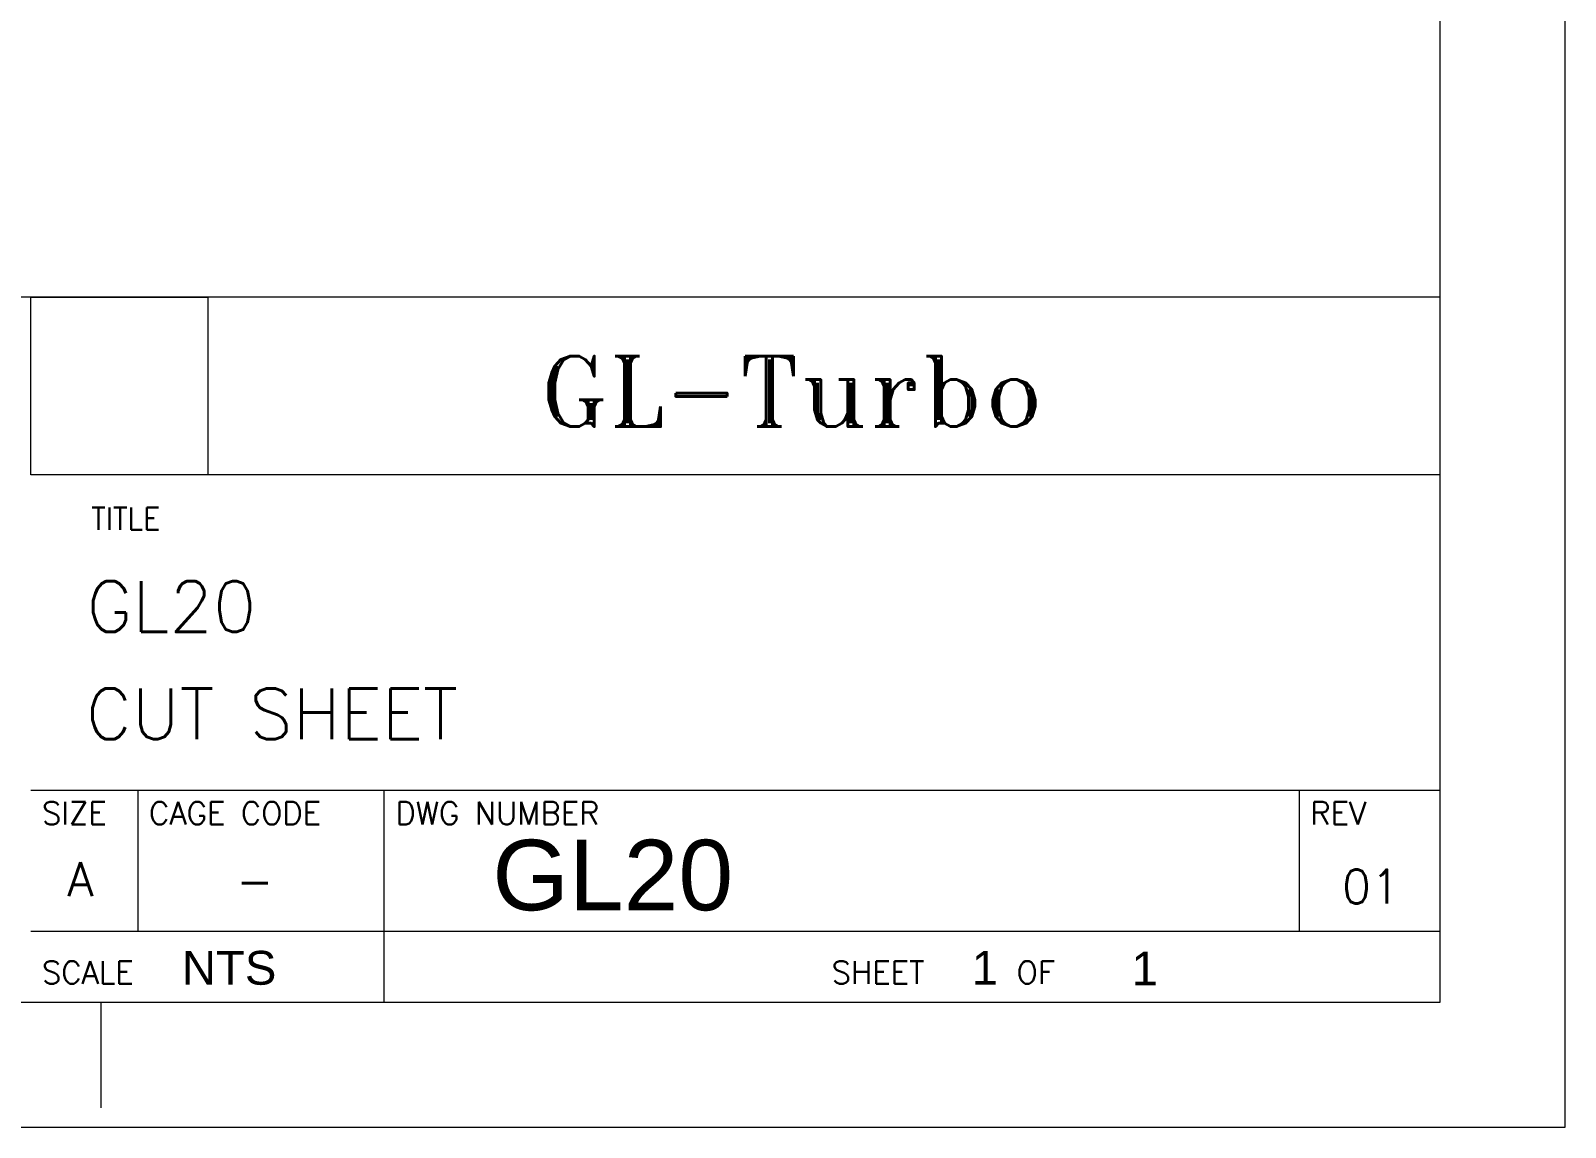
# Model space of a CAD drawing. Header units: inches. Extents: x 0 to 31702, y 0 to 24154.
# Drawn here: x 23483 to 31702, y 0 to 5873 of the extents above; entities that cross this region are included whole.
import ezdxf
from ezdxf.enums import TextEntityAlignment as Align

# ---------------------------------------------------------------- set-up
doc = ezdxf.new("R2010")
doc.units = ezdxf.units.IN
doc.header["$MEASUREMENT"] = 0
doc.layers.add('Title Block', color=7, linetype='Continuous', lineweight=5)
doc.styles.add('ACANSTS', font='romans.shx', dxfattribs={"height": 1})
doc.styles.add('Roman', font='arial.ttf')
doc.styles.add('ROMANS', font='romant.shx', dxfattribs={"height": 3.5})

# ---------------------------------------------------------------- blocks, each defined once
blk = doc.blocks.new('LONE STAR BLOWER TITLE BLOCK (SIZE A)')
at = {"lineweight": 15}
for p, q in [((17.5, 2.6037), (17.5, 3.3125)), ((17.5, 3.3125), (18.2088, 3.3125)), ((18.2088, 2.6037), (18.2088, 3.3125)), ((18.2088, 2.6037), (17.5, 2.6037))]:
    blk.add_line(p, q, dxfattribs=at)
at = {"layer": 'Title Block', "lineweight": 15}
for p, q in [((23.625, 0), (23.625, 18)), ((23.125, 0.5), (23.125, 17.5)), ((23.125, 3.3125), (8.0867, 3.3125)), ((23.125, 3.3125), (9.0934, 3.3125)), ((23.125, 0.5), (23.125, 3.3125)), ((23.125, 2.6037), (17.5, 2.6037)), ((23.125, 1.3438), (17.5, 1.3438)), ((17.9275, 1.3438), (17.9275, 0.7813)), ((18.9092, 1.3438), (18.9092, 0.5)), ((22.5625, 1.3438), (22.5625, 0.7813)), ((23.125, 0.7813), (17.5, 0.7813)), ((0.5, 0.5), (23.125, 0.5)), ((15.025, 0.5), (23.125, 0.5)), ((17.7812, 0.0781), (17.7812, 0.5)), ((0, 0), (23.625, 0))]:
    blk.add_line(p, q, dxfattribs=at)
at = {"layer": 'Title Block', "lineweight": 15, "style": 'ACANSTS', "width": 0.942857}
blk.add_text('TITLE', height=0.09, dxfattribs=at).set_placement((17.7413, 2.384))
at = {"layer": 'Title Block', "lineweight": 15, "style": 'ACANSTS'}
for s, height, p in [('SIZE', 0.09, (17.545, 1.2088)), ('CAGE CODE', 0.09, (17.9725, 1.2088)), ('DWG NUMBER', 0.09, (18.9563, 1.2088)), ('REV', 0.09, (22.6075, 1.2088)), ('A', 0.135, (17.6466, 0.9229))]:
    blk.add_text(s, height=height, dxfattribs=at).set_placement(p)
for s, p in [('SCALE', (17.545, 0.6181)), ('SHEET     OF', (20.6971, 0.6181))]:
    blk.add_text(s, height=0.09, dxfattribs=at).set_placement(p, align=Align.MIDDLE_LEFT)
at = {"layer": 'Title Block', "lineweight": 15, "insert": (19.532, 3.0779), "char_height": 3.9375, "width": 5.334616, "attachment_point": 1, "style": 'ROMANS'}
blk.add_mtext('{\\H0.07143x;GL-Turbo}', dxfattribs=at)
at = {"layer": 'Title Block', "lineweight": 15, "style": 'ACANSTS'}
for tag, p, height in [('DRAWN_BY', (14.7817, 2.2896), 0.135), ('DRAWN_DATE', (15.8526, 2.3021), 0.135), ('DRAWING_SUBTITLE', (17.7236, 1.9768), 0.2025), ('CHECK_DATE', (15.8339, 1.9487), 0.135), ('CHECKED_BY', (14.804, 1.9438), 0.135), ('ENGINEER', (14.7979, 1.6123), 0.135), ('ENG_DATE', (15.8249, 1.6112), 0.135), ('DRAWING_SUBTITLE', (17.7211, 1.5494), 0.2025), ('MANUFACTURING', (14.7936, 1.2748), 0.135), ('MFG_DATE', (15.826, 1.2778), 0.135), ('CONTROL', (14.7936, 0.9373), 0.135), ('CONTROL_DATE', (15.826, 0.9403), 0.135), ('CAGE_CODE', (17.9275, 0.9163), 0.135), ('MODEL_FILE_NAME', (9.0607, 0.6111), 0.135), ('APPROVED_BY', (14.7823, 0.5726), 0.135), ('APPROVAL_DATE', (15.8177, 0.5698), 0.135)]:
    blk.add_attdef(tag, p, '', height=height, dxfattribs=at)
at = {"layer": 'Title Block', "lineweight": 15, "style": 'Roman', "flags": 8}
for tag, height, p in [('DWG_NUMBER', 0.2812, (19.0664, 1.1474)), ('SCALE', 0.135, (18.1035, 0.7041)), ('SHEETNUMBER', 0.135, (21.2556, 0.7041)), ('TOTA_SHEETS', 0.135, (21.8939, 0.7016))]:
    blk.add_attdef(tag, text='', height=height, dxfattribs=at).set_placement(p, align=Align.TOP_LEFT)
at = {"layer": 'Title Block', "lineweight": 15, "style": 'ACANSTS'}
blk.add_attdef('REVISION', text='', height=0.135, dxfattribs=at).set_placement((22.8495, 0.8933), align=Align.CENTER)

msp = doc.modelspace()

# ---------------------------------------------------------------- block references
ref = msp.add_blockref('LONE STAR BLOWER TITLE BLOCK (SIZE A)', (0.06, 0.07), dxfattribs=dict(xscale=1341.885352952126, yscale=1341.885352952126, zscale=1341.885352952126))
ref.add_attrib('SHEETNUMBER', '1', dxfattribs={"layer": 'Title Block', "lineweight": 15, "height": 181.15, "style": 'Roman'}).set_placement((28522.66, 944.88), align=Align.TOP_LEFT)
ref.add_attrib('SCALE', 'NTS', dxfattribs={"layer": 'Title Block', "lineweight": 15, "height": 181.155, "style": 'Roman'}).set_placement((24292.86, 944.88), align=Align.TOP_LEFT)
ref.add_attrib('DWG_NUMBER', 'GL20', dxfattribs={"layer": 'Title Block', "lineweight": 15, "height": 377.405, "style": 'Roman'}).set_placement((25955.62, 1539.81), align=Align.TOP_LEFT)
ref.add_attrib('DRAWING_SUBTITLE', 'GL20', (23783.07, 2652.75), dxfattribs={"layer": 'Title Block', "lineweight": 15, "height": 271.732, "style": 'ACANSTS'})
ref.add_attrib('CAGE_CODE', '   -', (24177.32, 1229.57), dxfattribs={"layer": 'Title Block', "lineweight": 15, "height": 181.155, "style": 'ACANSTS'})
ref.add_attrib('REVISION', '01', dxfattribs={"layer": 'Title Block', "lineweight": 15, "height": 181.155, "style": 'ACANSTS'}).set_placement((30661.44, 1198.78), align=Align.CENTER)
ref.add_attrib('DRAWING_SUBTITLE', 'CUT SHEET', (23779.74, 2079.13), dxfattribs={"layer": 'Title Block', "lineweight": 15, "height": 271.732, "style": 'ACANSTS'})
ref.add_attrib('TOTA_SHEETS', '1', dxfattribs={"layer": 'Title Block', "lineweight": 15, "height": 181.15, "style": 'Roman'}).set_placement((29379.17, 941.48), align=Align.TOP_LEFT)

doc.saveas('drawing.dxf')
